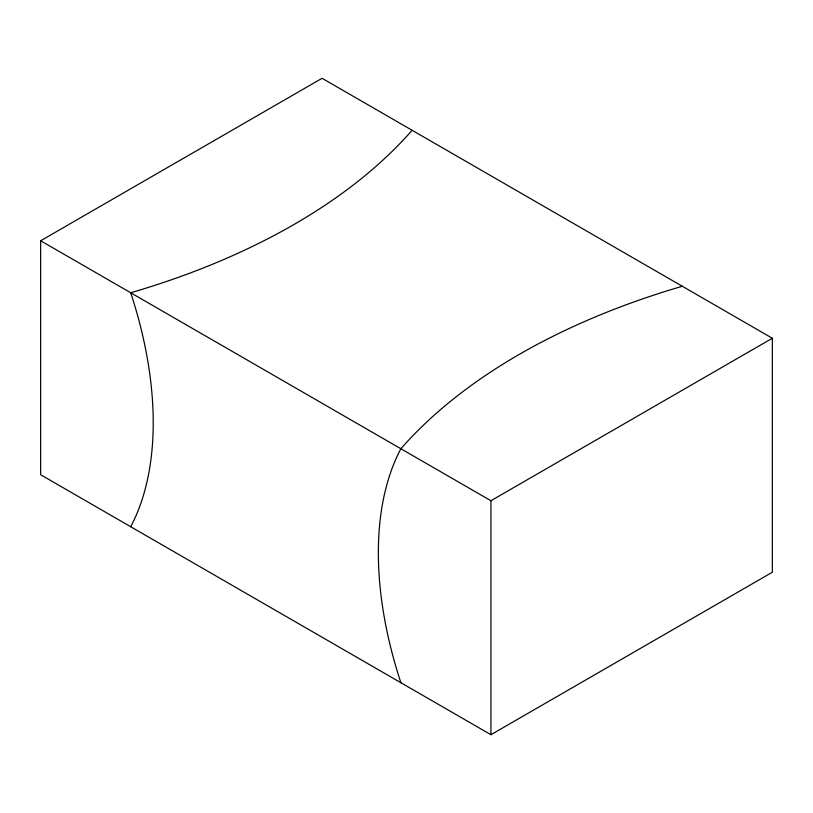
<?xml version="1.0" encoding="UTF-8"?>
<svg xmlns="http://www.w3.org/2000/svg" width="813" height="813" viewBox="0 0 813 813"><rect width="100%" height="100%" fill="white"/><g stroke="black" fill="none" stroke-linecap="round" stroke-linejoin="round"><path stroke-width="1.22" d="M40.65 240.77L322.07 78.292L772.35 338.259L772.35 572.23L490.93 734.708L40.65 474.741L40.65 240.77L490.93 500.737L772.35 338.259M490.93 500.737L490.93 734.708M682.29 286.267A637.778 368.218 0 0 0 400.87 448.746A338.289 195.313 60 0 0 400.87 682.717M412.13 130.283A637.778 368.218 0 0 1 130.71 292.761A338.289 195.313 60 0 1 130.71 526.733"/></g></svg>
